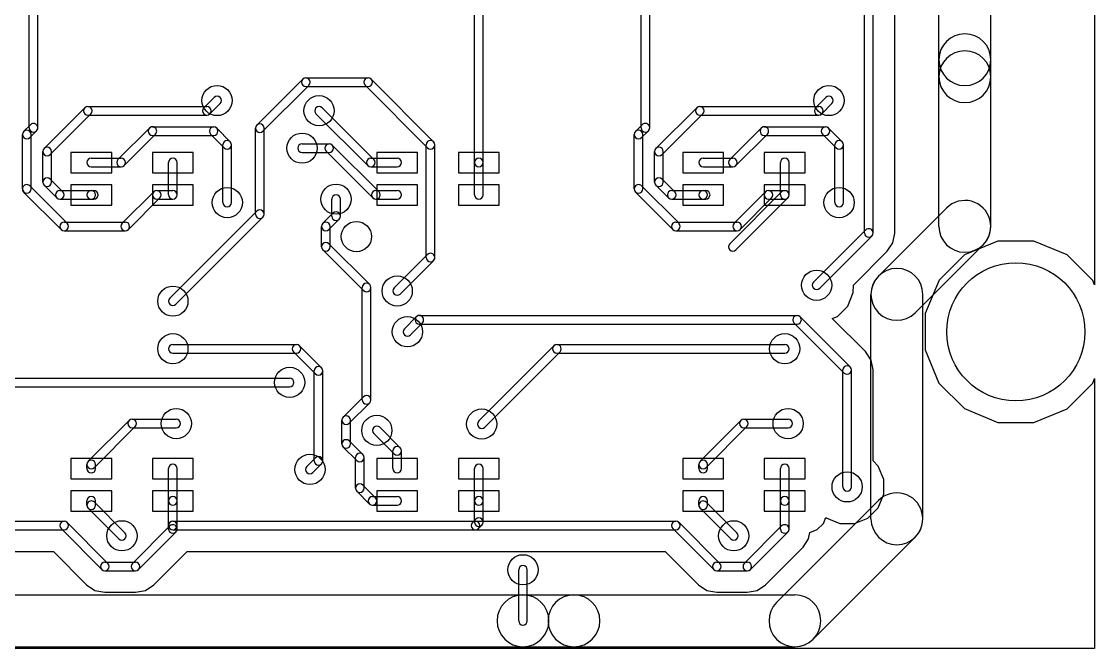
# Model space of a CAD drawing. Extents: x 67 to 209, y -168 to -95.
# Drawn here: x 177.75 to 209.31, y -167.81 to -149.37 of the extents above; entities that cross this region are included whole.
import ezdxf

# ---------------------------------------------------------------- set-up
doc = ezdxf.new("R2010")
doc.units = 0
doc.header["$MEASUREMENT"] = 0
doc.layers.add('BLACK', color=250, linetype='CONTINUOUS')

msp = doc.modelspace()

# ---------------------------------------------------------------- linework, layer by layer
at = {"layer": 'BLACK'}
for p, q in [((209.315, -105.879), (209.315, -157.119)), ((209.315, -105.879), (209.315, -157.119)), ((204.738, -150.5), (204.738, -108.8)), ((206.262, -150.5), (206.262, -108.8)), ((177.973, -152.5), (177.973, -144.6)), ((178.227, -152.5), (178.227, -144.6)), ((195.973, -152.5), (195.973, -144.6)), ((196.227, -152.5), (196.227, -144.6)), ((191.073, -153.525), (191.073, -145.475)), ((191.327, -153.525), (191.327, -145.475)), ((202.547, -155.595), (202.547, -145.524)), ((202.801, -155.595), (202.801, -145.524)), ((203.436, -155.593), (203.436, -145.526)), ((203.436, -155.593), (203.436, -145.526)), ((204.738, -151), (204.738, -150.5)), ((204.738, -151), (204.738, -150.5)), ((206.262, -151), (206.262, -150.5)), ((206.262, -151), (206.262, -150.5)), ((186.02, -151.073), (184.668, -152.425)), ((186.11, -151.036), (187.946, -151.036)), ((189.87, -152.911), (188.037, -151.072)), ((204.738, -155.4), (204.738, -151)), ((206.262, -155.4), (206.262, -151)), ((186.2, -151.253), (184.848, -152.605)), ((186.11, -151.29), (187.946, -151.29)), ((189.69, -153.09), (187.857, -151.251)), ((183.41, -151.61), (183.11, -151.91)), ((183.59, -151.79), (183.29, -152.09)), ((201.41, -151.61), (201.11, -151.91)), ((201.59, -151.79), (201.29, -152.09)), ((179.61, -151.91), (178.41, -153.11)), ((179.79, -152.09), (178.59, -153.29)), ((179.7, -151.873), (183.2, -151.873)), ((179.7, -152.127), (183.2, -152.127)), ((186.41, -152.09), (187.935, -153.615)), ((186.59, -151.91), (188.115, -153.435)), ((197.61, -151.91), (196.41, -153.11)), ((197.79, -152.09), (196.59, -153.29)), ((197.7, -151.873), (201.2, -151.873)), ((197.7, -152.127), (201.2, -152.127)), ((177.81, -152.61), (178.01, -152.41)), ((181.6, -152.473), (183.4, -152.473)), ((195.81, -152.61), (196.01, -152.41)), ((199.6, -152.473), (201.4, -152.473)), ((177.773, -154.3), (177.773, -152.7)), ((177.99, -152.79), (178.19, -152.59)), ((178.027, -154.3), (178.027, -152.7)), ((180.585, -153.435), (181.51, -152.51)), ((180.765, -153.615), (181.69, -152.69)), ((181.6, -152.727), (183.4, -152.727)), ((183.31, -152.69), (183.71, -153.09)), ((183.49, -152.51), (183.89, -152.91)), ((184.631, -155.042), (184.631, -152.515)), ((184.885, -155.042), (184.885, -152.515)), ((195.773, -154.3), (195.773, -152.7)), ((195.99, -152.79), (196.19, -152.59)), ((196.027, -154.3), (196.027, -152.7)), ((198.585, -153.435), (199.51, -152.51)), ((198.765, -153.615), (199.69, -152.69)), ((199.6, -152.727), (201.4, -152.727)), ((201.31, -152.69), (201.71, -153.09)), ((201.49, -152.51), (201.89, -152.91)), ((183.673, -154.7), (183.673, -153)), ((183.927, -154.7), (183.927, -153)), ((186, -152.973), (186.8, -152.973)), ((186.89, -153.01), (188.265, -154.385)), ((189.654, -156.319), (189.654, -152.999)), ((189.908, -156.319), (189.908, -152.999)), ((201.673, -154.7), (201.673, -153)), ((201.927, -154.7), (201.927, -153)), ((178.373, -154.1), (178.373, -153.2)), ((178.627, -154.1), (178.627, -153.2)), ((179.2, -153.225), (179.2, -153.825)), ((180.4, -153.225), (179.2, -153.225)), ((179.8, -153.398), (180.675, -153.398)), ((180.4, -153.825), (180.4, -153.225)), ((181.6, -153.225), (181.6, -153.825)), ((182.8, -153.225), (181.6, -153.225)), ((182.8, -153.825), (182.8, -153.225)), ((186, -153.227), (186.8, -153.227)), ((186.71, -153.19), (188.085, -154.565)), ((188.025, -153.398), (188.8, -153.398)), ((188.2, -153.225), (188.2, -153.825)), ((189.4, -153.225), (188.2, -153.225)), ((189.4, -153.825), (189.4, -153.225)), ((190.6, -153.225), (190.6, -153.825)), ((191.8, -153.225), (190.6, -153.225)), ((191.8, -153.825), (191.8, -153.225)), ((196.373, -154.1), (196.373, -153.2)), ((196.627, -154.1), (196.627, -153.2)), ((197.2, -153.225), (197.2, -153.825)), ((198.4, -153.225), (197.2, -153.225)), ((197.8, -153.398), (198.675, -153.398)), ((198.4, -153.825), (198.4, -153.225)), ((199.6, -153.225), (199.6, -153.825)), ((200.8, -153.225), (199.6, -153.225)), ((200.8, -153.825), (200.8, -153.225)), ((179.8, -153.652), (180.675, -153.652)), ((182.073, -154.475), (182.073, -153.525)), ((182.327, -154.475), (182.327, -153.525)), ((188.025, -153.652), (188.8, -153.652)), ((191.073, -154.475), (191.073, -153.525)), ((191.327, -154.475), (191.327, -153.525)), ((197.8, -153.652), (198.675, -153.652)), ((200.073, -154.475), (200.073, -153.525)), ((200.073, -154.475), (200.073, -153.525)), ((200.327, -154.475), (200.327, -153.525)), ((200.327, -154.475), (200.327, -153.525)), ((178.59, -154.01), (178.965, -154.385)), ((179.2, -153.825), (180.4, -153.825)), ((181.6, -153.825), (182.8, -153.825)), ((188.2, -153.825), (189.4, -153.825)), ((190.6, -153.825), (191.8, -153.825)), ((196.59, -154.01), (196.965, -154.385)), ((197.2, -153.825), (198.4, -153.825)), ((199.6, -153.825), (200.8, -153.825)), ((179.09, -155.31), (177.99, -154.21)), ((178.41, -154.19), (178.785, -154.565)), ((178.875, -154.348), (179.8, -154.348)), ((179.2, -154.175), (179.2, -154.775)), ((180.4, -154.175), (179.2, -154.175)), ((179.8, -154.348), (179.875, -154.348)), ((180.4, -154.775), (180.4, -154.175)), ((181.6, -154.175), (181.6, -154.775)), ((182.8, -154.175), (181.6, -154.175)), ((181.725, -154.348), (182.2, -154.348)), ((182.8, -154.775), (182.8, -154.175)), ((188.175, -154.348), (188.8, -154.348)), ((188.2, -154.175), (188.2, -154.775)), ((189.4, -154.175), (188.2, -154.175)), ((189.4, -154.775), (189.4, -154.175)), ((190.6, -154.175), (190.6, -154.775)), ((191.8, -154.175), (190.6, -154.175)), ((191.8, -154.775), (191.8, -154.175)), ((197.09, -155.31), (195.99, -154.21)), ((196.41, -154.19), (196.785, -154.565)), ((196.875, -154.348), (197.8, -154.348)), ((197.2, -154.175), (197.2, -154.775)), ((198.4, -154.175), (197.2, -154.175)), ((197.8, -154.348), (197.875, -154.348)), ((198.4, -154.775), (198.4, -154.175)), ((199.6, -154.175), (199.6, -154.775)), ((200.8, -154.175), (199.6, -154.175)), ((199.725, -154.348), (200.2, -154.348)), ((200.8, -154.775), (200.8, -154.175)), ((178.91, -155.49), (177.81, -154.39)), ((178.875, -154.602), (179.8, -154.602)), ((179.8, -154.602), (179.875, -154.602)), ((181.635, -154.385), (180.71, -155.31)), ((181.815, -154.565), (180.89, -155.49)), ((181.725, -154.602), (182.2, -154.602)), ((186.873, -155.1), (186.873, -154.6)), ((187.127, -155.1), (187.127, -154.6)), ((188.175, -154.602), (188.8, -154.602)), ((196.91, -155.49), (195.81, -154.39)), ((196.875, -154.602), (197.8, -154.602)), ((197.8, -154.602), (197.875, -154.602)), ((198.585, -155.91), (200.11, -154.385)), ((199.635, -154.385), (198.71, -155.31)), ((198.765, -156.09), (200.29, -154.565)), ((199.815, -154.565), (198.89, -155.49)), ((199.725, -154.602), (200.2, -154.602)), ((179.2, -154.775), (180.4, -154.775)), ((181.6, -154.775), (182.8, -154.775)), ((184.668, -154.952), (182.11, -157.51)), ((188.2, -154.775), (189.4, -154.775)), ((190.6, -154.775), (191.8, -154.775)), ((197.2, -154.775), (198.4, -154.775)), ((199.6, -154.775), (200.8, -154.775)), ((202.961, -156.861), (204.961, -154.861)), ((179, -155.273), (180.8, -155.273)), ((184.848, -155.132), (182.29, -157.69)), ((186.91, -155.01), (186.61, -155.31)), ((187.09, -155.19), (186.79, -155.49)), ((197, -155.273), (198.8, -155.273)), ((179, -155.527), (180.8, -155.527)), ((186.573, -156), (186.573, -155.4)), ((186.827, -156), (186.827, -155.4)), ((197, -155.527), (198.8, -155.527)), ((201.049, -157.041), (202.584, -155.505)), ((203.378, -155.887), (203.437, -155.596)), ((203.378, -155.887), (203.437, -155.596)), ((203.437, -155.596), (203.436, -155.593)), ((203.437, -155.596), (203.436, -155.593)), ((186.79, -155.91), (187.99, -157.11)), ((201.229, -157.221), (202.764, -155.685)), ((203.213, -156.134), (203.378, -155.887)), ((203.213, -156.134), (203.378, -155.887)), ((204.039, -157.939), (206.039, -155.939)), ((206.472, -155.833), (205.491, -156.238)), ((206.472, -155.833), (205.491, -156.238)), ((207.533, -155.833), (206.472, -155.833)), ((207.533, -155.833), (206.472, -155.833)), ((208.513, -156.24), (207.533, -155.833)), ((208.513, -156.24), (207.533, -155.833)), ((186.61, -156.09), (187.81, -157.29)), ((188.71, -157.21), (189.691, -156.229)), ((202.219, -157.129), (203.213, -156.134)), ((202.219, -157.129), (203.213, -156.134)), ((205.491, -156.238), (204.74, -156.987)), ((205.491, -156.238), (204.74, -156.987)), ((209.262, -156.991), (208.513, -156.24)), ((209.262, -156.991), (208.513, -156.24)), ((188.89, -157.39), (189.871, -156.409)), ((187.773, -160.5), (187.773, -157.2)), ((188.027, -160.5), (188.027, -157.2)), ((202.218, -157.347), (202.219, -157.129)), ((202.218, -157.347), (202.219, -157.129)), ((204.74, -156.987), (204.333, -157.967)), ((204.74, -156.987), (204.333, -157.967)), ((209.315, -157.119), (209.262, -156.991)), ((209.315, -157.119), (209.262, -156.991)), ((202.054, -157.743), (202.218, -157.347)), ((202.054, -157.743), (202.218, -157.347)), ((202.738, -164), (202.738, -157.4)), ((204.262, -164), (204.262, -157.4)), ((201.75, -158.047), (202.054, -157.743)), ((201.75, -158.047), (202.054, -157.743)), ((189.01, -158.41), (189.361, -158.059)), ((189.451, -158.022), (200.562, -158.022)), ((200.652, -158.059), (202.126, -159.534)), ((201.599, -158.109), (201.75, -158.047)), ((201.599, -158.109), (201.75, -158.047)), ((202.575, -159.085), (201.599, -158.109)), ((202.575, -159.085), (201.599, -158.109)), ((204.333, -157.967), (204.333, -159.028)), ((204.333, -157.967), (204.333, -159.028)), ((189.19, -158.59), (189.541, -158.239)), ((189.451, -158.276), (200.562, -158.276)), ((200.472, -158.239), (201.946, -159.714)), ((182.2, -158.873), (185.836, -158.873)), ((185.746, -159.09), (186.393, -159.738)), ((185.926, -158.91), (186.573, -159.558)), ((193.41, -158.91), (191.196, -161.124)), ((193.59, -159.09), (191.376, -161.304)), ((193.5, -158.873), (200.2, -158.873)), ((202.74, -159.332), (202.575, -159.085)), ((202.74, -159.332), (202.575, -159.085)), ((204.333, -159.028), (204.738, -160.009)), ((204.333, -159.028), (204.738, -160.009)), ((182.2, -159.127), (185.836, -159.127)), ((193.5, -159.127), (200.2, -159.127)), ((202.799, -159.624), (202.74, -159.332)), ((202.799, -159.624), (202.74, -159.332)), ((186.356, -162.297), (186.356, -159.648)), ((186.61, -162.297), (186.61, -159.648)), ((201.909, -163.061), (201.909, -159.624)), ((202.163, -163.061), (202.163, -159.624)), ((202.798, -159.626), (202.799, -159.624)), ((202.798, -159.626), (202.799, -159.624)), ((202.798, -162.296), (202.798, -159.626)), ((202.798, -162.296), (202.798, -159.626)), ((173.011, -159.862), (185.635, -159.862)), ((204.738, -160.009), (205.487, -160.76)), ((204.738, -160.009), (205.487, -160.76)), ((208.509, -160.762), (209.26, -160.013)), ((208.509, -160.762), (209.26, -160.013)), ((209.26, -160.013), (209.315, -159.879)), ((209.26, -160.013), (209.315, -159.879)), ((209.315, -159.879), (209.315, -167.815)), ((209.315, -159.879), (209.315, -167.815)), ((173.011, -160.116), (185.635, -160.116)), ((187.81, -160.41), (187.21, -161.01)), ((187.99, -160.59), (187.39, -161.19)), ((205.487, -160.76), (206.467, -161.167)), ((205.487, -160.76), (206.467, -161.167)), ((207.528, -161.167), (208.509, -160.762)), ((207.528, -161.167), (208.509, -160.762)), ((180.91, -161.11), (179.71, -162.31)), ((181.09, -161.29), (179.89, -162.49)), ((181, -161.073), (182.3, -161.073)), ((187.173, -161.8), (187.173, -161.1)), ((187.427, -161.8), (187.427, -161.1)), ((188.29, -161.31), (188.89, -161.91)), ((198.91, -161.11), (197.71, -162.31)), ((199.09, -161.29), (197.89, -162.49)), ((199, -161.073), (200.3, -161.073)), ((206.467, -161.167), (207.528, -161.167)), ((206.467, -161.167), (207.528, -161.167)), ((181, -161.327), (182.3, -161.327)), ((188.11, -161.49), (188.71, -162.09)), ((199, -161.327), (200.3, -161.327)), ((187.21, -161.89), (187.61, -162.29)), ((187.39, -161.71), (187.79, -162.11)), ((179.2, -162.225), (179.2, -162.825)), ((180.4, -162.225), (179.2, -162.225)), ((180.4, -162.825), (180.4, -162.225)), ((181.6, -162.225), (181.6, -162.825)), ((182.8, -162.225), (181.6, -162.225)), ((182.8, -162.825), (182.8, -162.225)), ((186.393, -162.207), (186.142, -162.458)), ((187.573, -163.1), (187.573, -162.2)), ((187.827, -163.1), (187.827, -162.2)), ((188.2, -162.225), (188.2, -162.825)), ((189.4, -162.225), (188.2, -162.225)), ((188.673, -162.525), (188.673, -162)), ((188.927, -162.525), (188.927, -162)), ((189.4, -162.825), (189.4, -162.225)), ((190.6, -162.225), (190.6, -162.825)), ((191.8, -162.225), (190.6, -162.225)), ((191.8, -162.825), (191.8, -162.225)), ((197.2, -162.225), (197.2, -162.825)), ((198.4, -162.225), (197.2, -162.225)), ((198.4, -162.825), (198.4, -162.225)), ((199.6, -162.225), (199.6, -162.825)), ((200.8, -162.225), (199.6, -162.225)), ((200.8, -162.825), (200.8, -162.225)), ((179.673, -162.525), (179.673, -162.4)), ((179.927, -162.525), (179.927, -162.4)), ((182.073, -163.475), (182.073, -162.525)), ((182.327, -163.475), (182.327, -162.525)), ((186.573, -162.387), (186.322, -162.638)), ((191.073, -163.475), (191.073, -162.525)), ((191.327, -163.475), (191.327, -162.525)), ((197.673, -162.525), (197.673, -162.4)), ((197.927, -162.525), (197.927, -162.4)), ((200.073, -163.475), (200.073, -162.525)), ((200.073, -163.475), (200.073, -162.525)), ((200.327, -163.475), (200.327, -162.525)), ((200.327, -163.475), (200.327, -162.525)), ((202.952, -162.45), (202.798, -162.296)), ((202.952, -162.45), (202.798, -162.296)), ((203.116, -162.847), (202.952, -162.45)), ((203.116, -162.847), (202.952, -162.45)), ((179.2, -162.825), (180.4, -162.825)), ((181.6, -162.825), (182.8, -162.825)), ((188.2, -162.825), (189.4, -162.825)), ((190.6, -162.825), (191.8, -162.825)), ((197.2, -162.825), (198.4, -162.825)), ((199.6, -162.825), (200.8, -162.825)), ((203.115, -163.277), (203.116, -162.847)), ((203.115, -163.277), (203.116, -162.847)), ((179.2, -163.175), (179.2, -163.775)), ((180.4, -163.175), (179.2, -163.175)), ((180.4, -163.775), (180.4, -163.175)), ((181.6, -163.175), (181.6, -163.775)), ((182.8, -163.175), (181.6, -163.175)), ((182.8, -163.775), (182.8, -163.175)), ((187.61, -163.19), (187.985, -163.565)), ((187.79, -163.01), (188.165, -163.385)), ((188.2, -163.175), (188.2, -163.775)), ((189.4, -163.175), (188.2, -163.175)), ((189.4, -163.775), (189.4, -163.175)), ((190.6, -163.175), (190.6, -163.775)), ((191.8, -163.175), (190.6, -163.175)), ((191.8, -163.775), (191.8, -163.175)), ((197.2, -163.175), (197.2, -163.775)), ((198.4, -163.175), (197.2, -163.175)), ((198.4, -163.775), (198.4, -163.175)), ((199.6, -163.175), (199.6, -163.775)), ((200.8, -163.175), (199.6, -163.175)), ((200.8, -163.775), (200.8, -163.175)), ((179.673, -163.6), (179.673, -163.475)), ((180.79, -164.41), (179.89, -163.51)), ((179.927, -163.6), (179.927, -163.475)), ((182.073, -164.2), (182.073, -163.475)), ((182.327, -164.2), (182.327, -163.475)), ((188.075, -163.348), (188.8, -163.348)), ((191.073, -164.1), (191.073, -163.475)), ((191.327, -164.1), (191.327, -163.475)), ((197.673, -163.6), (197.673, -163.475)), ((198.79, -164.41), (197.89, -163.51)), ((197.927, -163.6), (197.927, -163.475)), ((199.961, -166.461), (202.961, -163.461)), ((200.073, -164.3), (200.073, -163.475)), ((200.327, -164.3), (200.327, -163.475)), ((202.951, -163.673), (203.115, -163.277)), ((202.951, -163.673), (203.115, -163.277)), ((179.2, -163.775), (180.4, -163.775)), ((180.61, -164.59), (179.71, -163.69)), ((181.6, -163.775), (182.8, -163.775)), ((188.075, -163.602), (188.8, -163.602)), ((188.2, -163.775), (189.4, -163.775)), ((190.6, -163.775), (191.8, -163.775)), ((197.2, -163.775), (198.4, -163.775)), ((198.61, -164.59), (197.71, -163.69)), ((199.6, -163.775), (200.8, -163.775)), ((202.647, -163.977), (202.951, -163.673)), ((202.647, -163.977), (202.951, -163.673)), ((173.1, -164.073), (179, -164.073)), ((179.09, -164.11), (180.29, -165.31)), ((182.2, -164.073), (191.1, -164.073)), ((191.11, -164.01), (191.01, -164.11)), ((191.1, -164.073), (197, -164.073)), ((197.09, -164.11), (198.29, -165.31)), ((201.159, -164.314), (201.338, -164.135)), ((201.159, -164.314), (201.338, -164.135)), ((201.338, -164.135), (201.41, -163.962)), ((201.338, -164.135), (201.41, -163.962)), ((201.41, -163.962), (201.424, -163.976)), ((201.41, -163.962), (201.424, -163.976)), ((201.424, -163.976), (201.82, -164.14)), ((201.424, -163.976), (201.82, -164.14)), ((201.82, -164.14), (202.25, -164.141)), ((201.82, -164.14), (202.25, -164.141)), ((202.25, -164.141), (202.647, -163.977)), ((202.25, -164.141), (202.647, -163.977)), ((173.1, -164.327), (179, -164.327)), ((178.91, -164.29), (180.11, -165.49)), ((181.01, -165.31), (182.11, -164.21)), ((181.19, -165.49), (182.29, -164.39)), ((182.073, -164.3), (182.073, -164.2)), ((182.2, -164.327), (191.1, -164.327)), ((182.327, -164.3), (182.327, -164.2)), ((191.1, -164.327), (197, -164.327)), ((191.29, -164.19), (191.19, -164.29)), ((196.91, -164.29), (198.11, -165.49)), ((199.01, -165.31), (200.11, -164.21)), ((199.19, -165.49), (200.29, -164.39)), ((200.904, -164.592), (200.941, -164.404)), ((200.904, -164.592), (200.941, -164.404)), ((200.941, -164.404), (201.159, -164.314)), ((200.941, -164.404), (201.159, -164.314)), ((200.941, -164.404), (200.941, -164.404)), ((200.941, -164.404), (200.941, -164.404)), ((200.739, -164.839), (200.904, -164.592)), ((200.739, -164.839), (200.904, -164.592)), ((201.039, -167.539), (204.039, -164.539)), ((173.1, -164.962), (178.684, -164.962)), ((173.1, -164.962), (178.684, -164.962)), ((178.684, -164.962), (179.661, -165.939)), ((178.684, -164.962), (179.661, -165.939)), ((181.639, -165.939), (182.616, -164.962)), ((181.639, -165.939), (182.616, -164.962)), ((182.616, -164.962), (191.1, -164.962)), ((182.616, -164.962), (191.1, -164.962)), ((191.1, -164.962), (196.684, -164.962)), ((191.1, -164.962), (196.684, -164.962)), ((196.684, -164.962), (197.661, -165.939)), ((196.684, -164.962), (197.661, -165.939)), ((199.639, -165.939), (200.739, -164.839)), ((199.639, -165.939), (200.739, -164.839)), ((200.739, -164.839), (200.739, -164.839)), ((200.739, -164.839), (200.739, -164.839)), ((180.2, -165.273), (181.1, -165.273)), ((198.2, -165.273), (199.1, -165.273)), ((180.2, -165.527), (181.1, -165.527)), ((192.373, -167), (192.373, -165.5)), ((192.627, -167), (192.627, -165.5)), ((198.2, -165.527), (199.1, -165.527)), ((179.661, -165.939), (179.661, -165.939)), ((179.661, -165.939), (179.908, -166.104)), ((179.661, -165.939), (179.661, -165.939)), ((179.661, -165.939), (179.908, -166.104)), ((181.392, -166.104), (181.639, -165.939)), ((181.392, -166.104), (181.639, -165.939)), ((197.661, -165.939), (197.661, -165.939)), ((197.661, -165.939), (197.908, -166.104)), ((197.661, -165.939), (197.661, -165.939)), ((197.661, -165.939), (197.908, -166.104)), ((199.392, -166.104), (199.639, -165.939)), ((199.392, -166.104), (199.639, -165.939)), ((176, -166.238), (192.5, -166.238)), ((179.908, -166.104), (180.2, -166.162)), ((179.908, -166.104), (180.2, -166.162)), ((180.2, -166.162), (181.1, -166.162)), ((180.2, -166.162), (181.1, -166.162)), ((181.1, -166.162), (181.392, -166.104)), ((181.1, -166.162), (181.392, -166.104)), ((181.1, -166.162), (181.1, -166.162)), ((181.1, -166.162), (181.1, -166.162)), ((181.392, -166.104), (181.392, -166.104)), ((181.392, -166.104), (181.392, -166.104)), ((192.5, -166.238), (194, -166.238)), ((194, -166.238), (200.5, -166.238)), ((197.908, -166.104), (198.2, -166.162)), ((197.908, -166.104), (198.2, -166.162)), ((198.2, -166.162), (199.1, -166.162)), ((198.2, -166.162), (199.1, -166.162)), ((199.1, -166.162), (199.392, -166.104)), ((199.1, -166.162), (199.392, -166.104)), ((199.1, -166.162), (199.1, -166.162)), ((199.1, -166.162), (199.1, -166.162)), ((199.392, -166.104), (199.392, -166.104)), ((199.392, -166.104), (199.392, -166.104)), ((209.315, -167.815), (70.4091, -167.815)), ((209.315, -167.815), (70.4091, -167.815)), ((176, -167.762), (192.5, -167.762)), ((192.5, -167.762), (194, -167.762)), ((194, -167.762), (200.5, -167.762))]:
    msp.add_line(p, q, dxfattribs=at)
for centre, radius in [((183.5, -151.7), 0.4445), ((201.5, -151.7), 0.4445), ((186.5, -152), 0.4445), ((186, -153.1), 0.4445), ((183.8, -154.7), 0.4445), ((187, -154.6), 0.4445), ((201.8, -154.7), 0.4445), ((187.6, -155.7), 0.4445), ((207, -158.5), 2.032), ((188.8, -157.3), 0.4445), ((201.139, -157.131), 0.4445), ((182.2, -157.6), 0.4445), ((189.1, -158.5), 0.4445), ((182.2, -159), 0.4445), ((200.2, -159), 0.4445), ((185.635, -159.989), 0.4445), ((182.3, -161.2), 0.4445), ((188.2, -161.4), 0.4445), ((191.286, -161.214), 0.4445), ((200.3, -161.2), 0.4445), ((186.232, -162.548), 0.4445), ((202.036, -163.061), 0.4445), ((180.7, -164.5), 0.4445), ((198.7, -164.5), 0.4445), ((192.5, -165.5), 0.4445)]:
    msp.add_circle(centre, radius, dxfattribs=at)
for centre, radius, start, end in [((205.5, -150.5), 0.762, 360, 540), ((205.5, -150.5), 0.762, 360, 540), ((205.5, -151), 0.762, 360, 540), ((205.5, -150.5), 0.762, 180, 360), ((186.11, -151.163), 0.127, 90, 270), ((186.11, -151.163), 0.127, -45, 135), ((187.947, -151.162), 0.127, 404.9, 584.9), ((187.946, -151.163), 0.127, 270, 450), ((205.5, -151), 0.762, 180, 360), ((205.5, -151), 0.762, 180, 360), ((183.5, -151.7), 0.127, -45, 135), ((201.5, -151.7), 0.127, -45, 135), ((179.7, -152), 0.127, 90, 270), ((179.7, -152), 0.127, -45, 135), ((183.2, -152), 0.127, 135, 315), ((183.2, -152), 0.127, 270, 450), ((186.5, -152), 0.127, 45, 225), ((197.7, -152), 0.127, 90, 270), ((197.7, -152), 0.127, -45, 135), ((201.2, -152), 0.127, 135, 315), ((201.2, -152), 0.127, 270, 450), ((178.1, -152.5), 0.127, 315, 495), ((181.6, -152.6), 0.127, 90, 270), ((181.6, -152.6), 0.127, 315, 495), ((183.4, -152.6), 0.127, 45, 225), ((183.4, -152.6), 0.127, 270, 450), ((184.758, -152.515), 0.127, 360, 540), ((184.758, -152.515), 0.127, 135, 315), ((196.1, -152.5), 0.127, 315, 495), ((199.6, -152.6), 0.127, 90, 270), ((199.6, -152.6), 0.127, 315, 495), ((201.4, -152.6), 0.127, 45, 225), ((201.4, -152.6), 0.127, 270, 450), ((177.9, -152.7), 0.127, 360, 540), ((177.9, -152.7), 0.127, 135, 315), ((178.1, -152.5), 0.127, 180, 360), ((195.9, -152.7), 0.127, 360, 540), ((195.9, -152.7), 0.127, 135, 315), ((196.1, -152.5), 0.127, 180, 360), ((178.5, -153.2), 0.127, 360, 540), ((178.5, -153.2), 0.127, 135, 315), ((183.8, -153), 0.127, 360, 540), ((183.8, -153), 0.127, 225, 405), ((186, -153.1), 0.127, 90, 270), ((186.8, -153.1), 0.127, 45, 225), ((186.8, -153.1), 0.127, 270, 450), ((189.781, -152.999), 0.127, 360, 540), ((189.78, -153), 0.127, 224.9, 404.9), ((196.5, -153.2), 0.127, 360, 540), ((196.5, -153.2), 0.127, 135, 315), ((201.8, -153), 0.127, 360, 540), ((201.8, -153), 0.127, 225, 405), ((179.8, -153.525), 0.127, 90, 270), ((180.675, -153.525), 0.127, 270, 450), ((182.2, -153.525), 0.127, 360, 540), ((188.025, -153.525), 0.127, 90, 270), ((188.8, -153.525), 0.127, 270, 450), ((191.2, -153.525), 0.127, 360, 540), ((197.8, -153.525), 0.127, 90, 270), ((198.675, -153.525), 0.127, 270, 450), ((200.2, -153.525), 0.127, 360, 540), ((200.2, -153.525), 0.127, 360, 540), ((180.675, -153.525), 0.127, 135, 315), ((188.025, -153.525), 0.127, 225, 405), ((191.2, -153.525), 0.127, 180, 360), ((198.675, -153.525), 0.127, 135, 315), ((178.5, -154.1), 0.127, 45, 225), ((196.5, -154.1), 0.127, 45, 225), ((177.9, -154.3), 0.127, 405, 585), ((177.9, -154.3), 0.127, 180, 360), ((178.5, -154.1), 0.127, 180, 360), ((178.875, -154.475), 0.127, 90, 270), ((179.8, -154.475), 0.127, 90, 270), ((179.8, -154.475), 0.127, 270, 450), ((179.875, -154.475), 0.127, 270, 450), ((181.725, -154.475), 0.127, 90, 270), ((181.725, -154.475), 0.127, -45, 135), ((182.2, -154.475), 0.127, 270, 450), ((188.175, -154.475), 0.127, 90, 270), ((188.8, -154.475), 0.127, 270, 450), ((195.9, -154.3), 0.127, 405, 585), ((195.9, -154.3), 0.127, 180, 360), ((196.5, -154.1), 0.127, 180, 360), ((196.875, -154.475), 0.127, 90, 270), ((197.8, -154.475), 0.127, 90, 270), ((197.8, -154.475), 0.127, 270, 450), ((197.875, -154.475), 0.127, 270, 450), ((199.725, -154.475), 0.127, 90, 270), ((199.725, -154.475), 0.127, -45, 135), ((200.2, -154.475), 0.127, 315, 495), ((200.2, -154.475), 0.127, 270, 450), ((178.875, -154.475), 0.127, 225, 405), ((182.2, -154.475), 0.127, 180, 360), ((187, -154.6), 0.127, 360, 540), ((188.175, -154.475), 0.127, 225, 405), ((191.2, -154.475), 0.127, 180, 360), ((196.875, -154.475), 0.127, 225, 405), ((200.2, -154.475), 0.127, 180, 360), ((200.2, -154.475), 0.127, 180, 360), ((205.5, -155.4), 0.762, 315, 495), ((183.8, -154.7), 0.127, 180, 360), ((184.758, -155.042), 0.127, -45, 135), ((187, -155.1), 0.127, -45, 135), ((201.8, -154.7), 0.127, 180, 360), ((179, -155.4), 0.127, 90, 270), ((179, -155.4), 0.127, 225, 405), ((180.8, -155.4), 0.127, 135, 315), ((180.8, -155.4), 0.127, 270, 450), ((184.758, -155.042), 0.127, 180, 360), ((186.7, -155.4), 0.127, 360, 540), ((186.7, -155.4), 0.127, 135, 315), ((187, -155.1), 0.127, 180, 360), ((197, -155.4), 0.127, 90, 270), ((197, -155.4), 0.127, 225, 405), ((198.8, -155.4), 0.127, 135, 315), ((198.8, -155.4), 0.127, 270, 450), ((202.674, -155.595), 0.127, 180, 360), ((202.674, -155.595), 0.127, 315, 495), ((205.5, -155.4), 0.762, 180, 360), ((186.7, -156), 0.127, 45, 225), ((198.675, -156), 0.127, 135, 315), ((186.7, -156), 0.127, 180, 360), ((189.781, -156.319), 0.127, 315, 495), ((189.781, -156.319), 0.127, 180, 360), ((203.5, -157.4), 0.762, 360, 540), ((203.5, -157.4), 0.762, 135, 315), ((187.9, -157.2), 0.127, 360, 540), ((187.9, -157.2), 0.127, 225, 405), ((188.8, -157.3), 0.127, 135, 315), ((201.139, -157.131), 0.127, 135, 315), ((182.2, -157.6), 0.127, 135, 315), ((189.451, -158.149), 0.127, 90, 270), ((189.451, -158.149), 0.127, 315, 495), ((200.562, -158.149), 0.127, 45, 225), ((200.562, -158.149), 0.127, 270, 450), ((189.1, -158.5), 0.127, 135, 315), ((182.2, -159), 0.127, 90, 270), ((185.836, -159), 0.127, 45, 225), ((185.836, -159), 0.127, 270, 450), ((193.5, -159), 0.127, 90, 270), ((193.5, -159), 0.127, -45, 135), ((200.2, -159), 0.127, 270, 450), ((186.483, -159.648), 0.127, 360, 540), ((186.483, -159.648), 0.127, 225, 405), ((202.036, -159.624), 0.127, 360, 540), ((202.036, -159.624), 0.127, 225, 405), ((185.635, -159.989), 0.127, 270, 450), ((187.9, -160.5), 0.127, -45, 135), ((187.9, -160.5), 0.127, 180, 360), ((187.3, -161.1), 0.127, 360, 540), ((181, -161.2), 0.127, 90, 270), ((181, -161.2), 0.127, -45, 135), ((182.3, -161.2), 0.127, 270, 450), ((187.3, -161.1), 0.127, 135, 315), ((188.2, -161.4), 0.127, 45, 225), ((191.286, -161.214), 0.127, 135, 315), ((199, -161.2), 0.127, 90, 270), ((199, -161.2), 0.127, -45, 135), ((200.3, -161.2), 0.127, 270, 450), ((187.3, -161.8), 0.127, 45, 225), ((187.3, -161.8), 0.127, 180, 360), ((188.8, -162), 0.127, 360, 540), ((188.8, -162), 0.127, 225, 405), ((186.483, -162.297), 0.127, -45, 135), ((187.7, -162.2), 0.127, 360, 540), ((187.7, -162.2), 0.127, 225, 405), ((179.8, -162.4), 0.127, 360, 540), ((179.8, -162.4), 0.127, 135, 315), ((179.8, -162.525), 0.127, 180, 360), ((182.2, -162.525), 0.127, 360, 540), ((186.232, -162.548), 0.127, 135, 315), ((186.483, -162.297), 0.127, 180, 360), ((188.8, -162.525), 0.127, 180, 360), ((191.2, -162.525), 0.127, 360, 540), ((197.8, -162.4), 0.127, 360, 540), ((197.8, -162.4), 0.127, 135, 315), ((197.8, -162.525), 0.127, 180, 360), ((200.2, -162.525), 0.127, 360, 540), ((200.2, -162.525), 0.127, 360, 540), ((187.7, -163.1), 0.127, 45, 225), ((187.7, -163.1), 0.127, 180, 360), ((202.036, -163.061), 0.127, 180, 360), ((179.8, -163.475), 0.127, 360, 540), ((179.8, -163.6), 0.127, 405, 585), ((182.2, -163.475), 0.127, 360, 540), ((182.2, -163.475), 0.127, 180, 360), ((188.075, -163.475), 0.127, 90, 270), ((188.075, -163.475), 0.127, 225, 405), ((188.8, -163.475), 0.127, 270, 450), ((191.2, -163.475), 0.127, 360, 540), ((191.2, -163.475), 0.127, 180, 360), ((197.8, -163.475), 0.127, 360, 540), ((197.8, -163.6), 0.127, 405, 585), ((200.2, -163.475), 0.127, 360, 540), ((200.2, -163.475), 0.127, 180, 360), ((200.2, -163.475), 0.127, 180, 360), ((203.5, -164), 0.762, 315, 495), ((179.8, -163.6), 0.127, 180, 360), ((197.8, -163.6), 0.127, 180, 360), ((179, -164.2), 0.127, 45, 225), ((179, -164.2), 0.127, 270, 450), ((182.2, -164.2), 0.127, 90, 270), ((182.2, -164.2), 0.127, 360, 540), ((191.1, -164.2), 0.127, 90, 270), ((191.1, -164.2), 0.127, 135, 315), ((191.2, -164.1), 0.127, 180, 360), ((191.1, -164.2), 0.127, 270, 450), ((191.2, -164.1), 0.127, -45, 135), ((197, -164.2), 0.127, 45, 225), ((197, -164.2), 0.127, 270, 450), ((203.5, -164), 0.762, 180, 360), ((180.7, -164.5), 0.127, 225, 405), ((182.2, -164.2), 0.127, 180, 360), ((182.2, -164.3), 0.127, 180, 360), ((182.2, -164.3), 0.127, 315, 495), ((198.7, -164.5), 0.127, 225, 405), ((200.2, -164.3), 0.127, 180, 360), ((200.2, -164.3), 0.127, 315, 495), ((180.2, -165.4), 0.127, 90, 270), ((180.2, -165.4), 0.127, 225, 405), ((181.1, -165.4), 0.127, 135, 315), ((181.1, -165.4), 0.127, 270, 450), ((192.5, -165.5), 0.127, 360, 540), ((198.2, -165.4), 0.127, 90, 270), ((198.2, -165.4), 0.127, 225, 405), ((199.1, -165.4), 0.127, 135, 315), ((199.1, -165.4), 0.127, 270, 450), ((192.5, -167), 0.762, 90, 270), ((192.5, -167), 0.762, 270, 450), ((194, -167), 0.762, 90, 270), ((194, -167), 0.762, 270, 450), ((200.5, -167), 0.762, 270, 450), ((200.5, -167), 0.762, 135, 315), ((192.5, -167), 0.127, 180, 360)]:
    msp.add_arc(centre, radius, start, end, dxfattribs=at)

doc.saveas('drawing.dxf')
